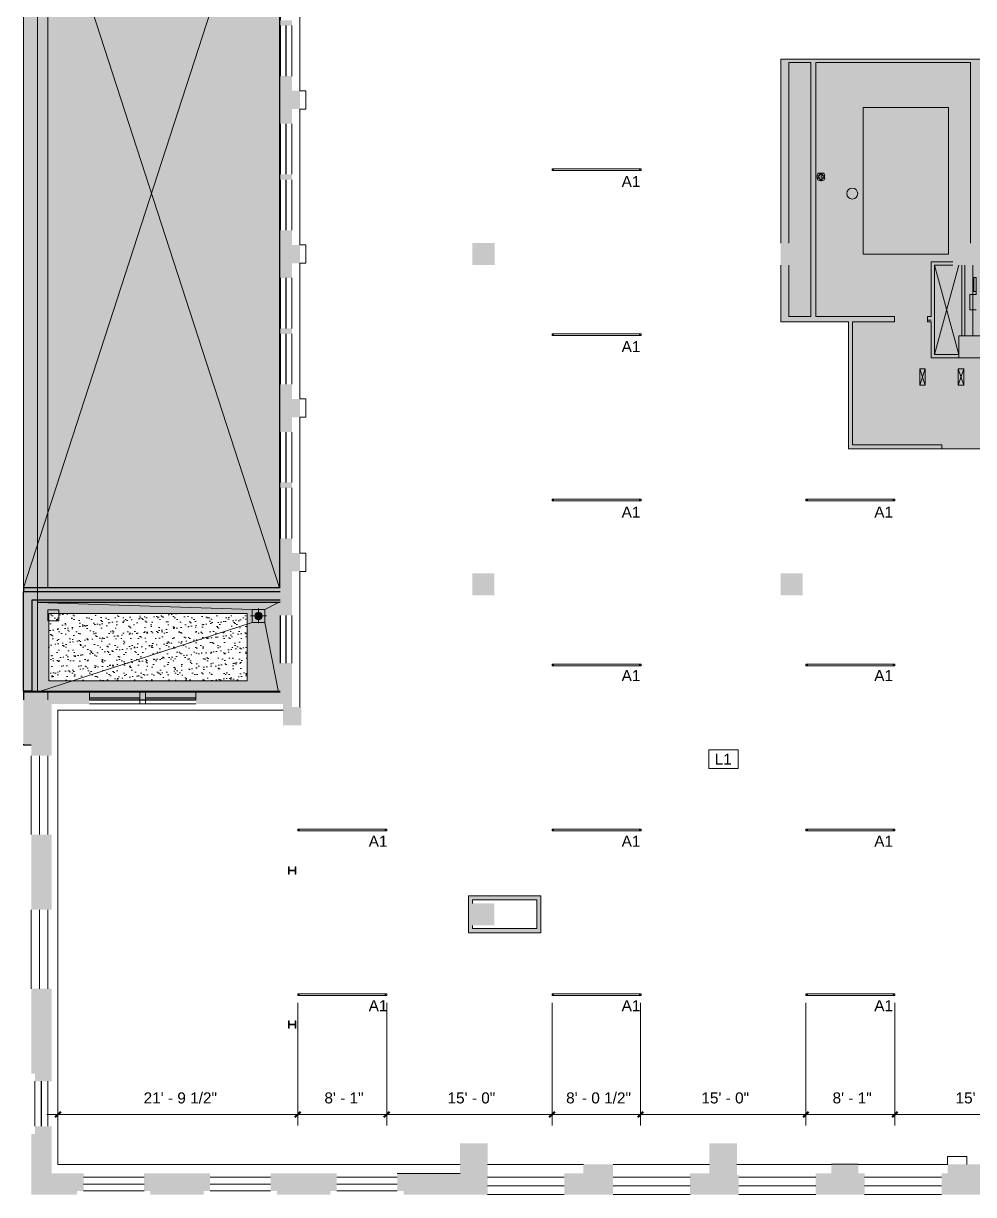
# Model space of a CAD drawing. Header units: inches. Extents: x 3 to 2625, y 0 to 2055.
# Drawn here: x 3 to 1039, y 0 to 1277 of the extents above; entities that cross this region are included whole.
import ezdxf

# ---------------------------------------------------------------- set-up
doc = ezdxf.new("R2010")
doc.units = ezdxf.units.IN
doc.header["$MEASUREMENT"] = 0
for name, pattern in [('IMPORT-CENTER2 _2_', [1.125, 0.75, -0.125, 0.125, -0.125]), ('IMPORT-CENTERS', [1.375, 1, -0.125, 0.125, -0.125]), ('IMPORT-Dash 1_16_', [0.125, 0.0625, -0.0625])]:
    doc.linetypes.add(name, pattern=pattern)
for name, color, linetype, lineweight in [('_800 AVAILABLE', 7, 'Continuous', 9), ('A-ANNO-DIMS', 211, 'Continuous', 9), ('A-ANNO-DIMS-128', 211, 'Continuous', 9), ('A-ANNO-KEYN', 231, 'Continuous', 9), ('A-CLNG', 13, 'Continuous', 13), ('A-DETL', 90, 'Continuous', 9), ('A-DETL-GENF', 92, 'Continuous', 9), ('A-WALL', 113, 'Continuous', 13), ('A-WALL-PATT', 111, 'Continuous', 13), ('A0207 - Terrace Backround_Link_dwg', 8, 'Continuous', 9), ('ARCH-L', 250, 'Continuous', 20), ('B-CL', 7, 'Continuous', 9), ('CORE', 7, 'Continuous', 9), ('E-LITE-EQPM', 33, 'Continuous', 9), ('E-LITE-EQPM-IDEN', 33, 'Continuous', 9), ('FLOR-OTLN', 250, 'Continuous', 20), ('L-AR-wall-existing', 250, 'Continuous', 20), ('L-DT-style-43', 250, 'Continuous', 20), ('L-GR-soil', 250, 'Continuous', 20), ('L-HS-pav-edge', 250, 'Continuous', 20), ('L-HS-railing-guard', 250, 'Continuous', 20), ('L-HS-wall', 10, 'Continuous', 30), ('N-ROOFDRAIN', 7, 'Continuous', 9), ('N-ROOFMAIN', 7, 'Continuous', 9), ('Victor Bldg - 8th Floor_LINK_dwg', 8, 'Continuous', 9), ('WALL-I', 250, 'Continuous', 20), ('WINDOWS', 7, 'Continuous', 9)]:
    doc.layers.add(name, color=color, linetype=linetype, lineweight=lineweight)
doc.styles.add('Arial', font='arial.ttf', dxfattribs={"height": 12})
doc.styles.add('Swis721 Lt BT', font='swissl.ttf', dxfattribs={"height": 12})
doc.dimstyles.new('OTJ_-_3_32__Linear__1_2__Tolerance', dxfattribs={"dimscale": 12, "dimtxt": 12.663781, "dimasz": 0.5, "dimexe": 1, "dimexo": 0.666667, "dimgap": 0.666667, "dimtad": 1, "dimdec": 1, "dimrnd": 0.5, "dimzin": 3, "dimdsep": 46, "dimlunit": 4, "dimtxsty": 'Swis721 Lt BT', "dimblk1": 'OBLIQUE', "dimblk2": 'OBLIQUE', "dimsah": 1, "dimcen": 0.09, "dimdle": 1, "dimazin": 0, "dimtfac": 1, "dimtdec": 4, "dimtix": 1, "dimtmove": 0, "dimatfit": 3, "dimfxl": 1, "dimtvp": 1, "dimfrac": 2, "dimtolj": 1, "dimtzin": 0, "dimarcsym": 2})
pattern_1 = [(37.5, (762.182, -6000), (-0.37796, 11.560943), [0, -9.12, 0, -10.2, -9.75]), (37.5, (762.182, -6000), (-0.37796, 11.560943), [-19.32, 0, -9.75]), (37.5, (762.182, -6000), (-0.37796, 11.560943), [0, -19.32, 0, -9.75]), (7.5, (762.182, -6000), (10.61866, 16.932876), [0, -4.92, 0, -8.22, -3.15]), (7.5, (762.182, -6000), (10.61866, 16.932876), [-13.14, 0, -3.15]), (7.5, (762.182, -6000), (10.61866, 16.932876), [0, -13.14, 0, -3.15]), (327.5, (754.802, -6000), (18.684514, 0.034169), [0, -3, 0, -10.8, -14.1]), (327.5, (754.802, -6000), (18.684514, 0.034169), [-13.8, 0, -14.1]), (327.5, (754.802, -6000), (18.684514, 0.034169), [0, -13.8, 0, -14.1]), (317.5, (754.802, -6000), (18.036465, 5.266324), [0, -1.5, 0, -7.08, -8.1]), (317.5, (754.802, -6000), (18.036465, 5.266324), [-8.58, 0, -8.1]), (317.5, (754.802, -6000), (18.036465, 5.266324), [0, -8.58, 0, -8.1])]

# ---------------------------------------------------------------- blocks, each defined once
blk = doc.blocks.new('Victor Bldg - 8th Floor_LINK_dwg_RDRAIN-7775894-LEVEL 08 RCP')
at = {"layer": 'N-ROOFDRAIN', "linetype": 'IMPORT-CENTERS'}
for p, q in [((-8.6, 0), (8.7, 0)), ((0, 8.2), (0, -7.7))]:
    blk.add_line(p, q, dxfattribs=at)
at = {"layer": 'N-ROOFDRAIN'}
for p, q in [((3, 0), (-3, 0)), ((2.8, 1), (-2.8, 1)), ((2.2, 2), (-2.2, 2)), ((2.8, -1), (-2.8, -1)), ((2.2, -2), (-2.2, -2))]:
    blk.add_line(p, q, dxfattribs=at)
at = {"layer": 'N-ROOFDRAIN', "flags": 128}
blk.add_lwpolyline([(7, 7), (7, -7), (-7, -7), (-7, 7)], close=True, dxfattribs=at)
at = {"layer": 'N-ROOFDRAIN'}
for radius in [4, 3]:
    blk.add_circle((0, 0), radius, dxfattribs=at)
blk = doc.blocks.new('Victor Bldg - 8th Floor_LINK_dwg_A$C12A528CC-7775907-LEVEL 08 RCP')
at = {"layer": 'N-ROOFMAIN', "flags": 128}
blk.add_lwpolyline([(1, 12), (0, 12), (0, 0), (12, 0), (12, 12), (0, 12)], dxfattribs=at)
blk = doc.blocks.new('Victor Bldg - 8th Floor_LINK_dwg-6972240-LEVEL 08 RCP')
at = {"layer": '_800 AVAILABLE'}
for p, q in [((304.9, 1203.6), (304.9, 1351.6)), ((304.9, 1035.5), (304.9, 1183.6)), ((304.9, 867.5), (304.9, 1015.5)), ((304.9, 699.5), (304.9, 847.5)), ((304.9, 531.5), (304.9, 679.5)), ((614, 32.9), (509.5, 32.9)), ((751.3, 32.9), (646.2, 32.9)), ((884.3, 32.9), (781.3, 32.9)), ((1011, 32.9), (913.5, 32.9))]:
    blk.add_line(p, q, dxfattribs=at)
at = {"layer": '_800 AVAILABLE', "flags": 128}
blk.add_lwpolyline([(479.5, 32.9), (41.1, 32.9), (41.1, 528.3), (286.5, 528.3)], dxfattribs=at)
at = {"layer": 'B-CL', "flags": 128}
blk.add_lwpolyline([(1023.2, 912.5), (1023.2, 936.5), (1047.2, 936.5), (1047.2, 912.5)], close=True, dxfattribs=at)
at = {"layer": 'CORE'}
for p, q in [((868.9, 1111.4), (868.9, 1108.1)), ((871.3, 1113.7), (874.6, 1113.7)), ((873.1, 1114), (873.1, 1105)), ((876.9, 1111.4), (876.9, 1108.1)), ((870.2, 1110.7), (871.6, 1110.7)), ((870.2, 1108.7), (871.6, 1108.7)), ((871.3, 1105.7), (874.6, 1105.7)), ((874.3, 1110.7), (875.7, 1110.7)), ((874.3, 1108.7), (875.7, 1108.7)), ((1016.5, 1013.5), (996.6, 1013.5)), ((1026.4, 1013.5), (1026.4, 936.5)), ((1029.9, 1013.5), (1029.9, 936.5)), ((1038.5, 1013.5), (1038.5, 936.5)), ((1038.5, 987.4), (1038.5, 970.8)), ((980.5, 900.5), (986.5, 882.5)), ((1022.5, 900.5), (1028.5, 882.5)), ((988.2, 813), (997.2, 813)), ((281.7, 645.5), (266.8, 637.9)), ((266.8, 623.9), (281.7, 548)), ((30, 548), (30, 539.3)), ((75.5, 539.3), (75.5, 548)), ((191.5, 539.3), (191.5, 548)), ((299.3, 353.9), (293.8, 353.9)), ((293.8, 353.1), (299.3, 353.1)), ((299.3, 185.9), (293.8, 185.9)), ((293.8, 185.1), (299.3, 185.1)), ((411, 23.1), (411, 23.1))]:
    blk.add_line(p, q, dxfattribs=at)
at = {"layer": 'CORE', "linetype": 'IMPORT-CENTER2 _2_'}
blk.add_line((989, 953.5), (993, 953.5), dxfattribs=at)
at = {"layer": 'CORE', "flags": 128}
for points in [[(478.1, 2051.5), (478.1, 2055), (3.5, 2055), (3.5, 548), (3.5, 539.3)], [(475, 2039.5), (19, 2039.5), (19, 548), (252.8, 623.9)], [(283.2, 661.5), (30, 661.5), (30, 1522), (283.2, 1522)], [(1321.5, 1234.5), (1341.5, 1234.5), (1341.5, 1238), (1248, 1238), (1098, 1238), (829, 1238), (829, 1037.5)], [(829, 1013.5), (829, 951.5), (902.8, 951.5), (902.8, 813), (1004.5, 813), (1004.5, 817.6), (907.4, 817.6), (907.4, 951.5), (953, 951.5), (953, 957.5), (867.4, 957.5), (867.4, 1234.5), (1036, 1234.5), (1036, 1037.5)], [(838, 1013.5), (838, 957.5), (862, 957.5), (862, 1234.5), (838, 1234.5), (838, 1037.5)], [(304.9, 1203.6), (311.2, 1203.6), (311.2, 1183.6), (304.9, 1183.6)], [(304.9, 1203.6), (311.2, 1203.6), (311.2, 1183.6), (304.9, 1183.6)], [(304.9, 1035.5), (311.2, 1035.5), (311.2, 1015.5), (304.9, 1015.5)], [(1023.2, 912.5), (993, 912.5), (993, 951.5), (989, 951.5), (989, 957.5), (993, 957.5), (993, 1017.1), (1016.5, 1017.1)], [(1023.2, 1013.5), (996.6, 916), (996.6, 1013.5), (1023.2, 916), (996.6, 916)], [(1042, 964.6), (1035.1, 964.6), (1035.1, 981.3), (1042, 981.3), (1042, 984.6), (1042, 999.9), (1039.5, 999.9), (1039.5, 984.6), (1042, 984.6)], [(986.5, 900.5), (980.5, 882.5), (980.5, 900.5), (986.5, 900.5), (986.5, 882.5), (980.5, 882.5)], [(1028.5, 900.5), (1022.5, 882.5), (1022.5, 900.5), (1028.5, 900.5), (1028.5, 882.5), (1022.5, 882.5)], [(304.9, 867.5), (311.2, 867.5), (311.2, 847.5), (304.9, 847.5)], [(304.9, 699.5), (311.2, 699.5), (311.2, 679.5), (304.9, 679.5)], [(283.2, 645.5), (19, 645.5), (252.8, 637.9)], [(3.5, 548), (75.5, 548), (75.5, 539.3)], [(191.5, 539.3), (191.5, 548), (283.2, 548)], [(3.5, 491.3), (3.5, 490.5), (12, 490.5)], [(293.3, 354.4), (293.3, 357.5), (292.5, 357.5), (292.5, 349.5), (293.3, 349.5), (293.3, 352.6)], [(299.8, 352.6), (299.8, 349.5), (300.5, 349.5), (300.5, 357.5), (299.8, 357.5), (299.8, 354.4)], [(293.3, 186.4), (293.3, 189.5), (292.5, 189.5), (292.5, 181.5), (293.3, 181.5), (293.3, 184.6)], [(299.8, 184.6), (299.8, 181.5), (300.5, 181.5), (300.5, 189.5), (299.8, 189.5), (299.8, 186.4)], [(1011, 32.9), (1011, 41.5), (1032, 41.5), (1032, 32.9)], [(913.5, 33), (913.5, 33.1), (884.3, 33.1), (884.3, 33)], [(411, 23.1), (411, 23.1), (479.5, 23.1)]]:
    blk.add_lwpolyline(points, dxfattribs=at)
blk.add_lwpolyline([(918.8, 1025.5), (1011.8, 1025.5), (1011.8, 1185.5), (918.8, 1185.5)], close=True, dxfattribs=at)
at = {"layer": 'CORE'}
blk.add_circle((907, 1091.5), 6, dxfattribs=at)
for centre, radius, start, end in [((871.3, 1111.4), 2.36, 90, 180), ((872.9, 1109.7), 2.95, 340.5288, 272.4947), ((874.6, 1111.4), 2.36, 0, 90), ((871.3, 1108.1), 2.36, 180, 270), ((872.9, 1109.7), 2.95, 272.4947, 340.5288), ((874.6, 1108.1), 2.36, 270, 360), ((293.8, 354.4), 0.5, 180, 270), ((293.8, 352.6), 0.5, 90, 180), ((299.3, 354.4), 0.5, 270, 0), ((299.3, 352.6), 0.5, 0, 90), ((293.8, 186.4), 0.5, 180, 270), ((293.8, 184.6), 0.5, 90, 180), ((299.3, 186.4), 0.5, 270, 0), ((299.3, 184.6), 0.5, 0, 90)]:
    blk.add_arc(centre, radius, start, end, dxfattribs=at)
at = {"layer": 'WINDOWS'}
for p, q in [((283.2, 1219.6), (283.2, 1274.6)), ((283.2, 1274.6), (283.2, 1219.6)), ((296.2, 1219.6), (296.2, 1274.6)), ((296.2, 1274.6), (296.2, 1219.6)), ((283.2, 1051.6), (283.2, 1106.6)), ((283.2, 1106.6), (283.2, 1051.6)), ((296.2, 1051.6), (296.2, 1106.6)), ((296.2, 1106.6), (296.2, 1051.6)), ((283.2, 883.5), (283.2, 938.5)), ((283.2, 938.5), (283.2, 883.5)), ((296.2, 883.5), (296.2, 938.5)), ((296.2, 938.5), (296.2, 883.5)), ((283.2, 715.5), (283.2, 770.5)), ((283.2, 770.5), (283.2, 715.5)), ((296.2, 715.5), (296.2, 770.5)), ((296.2, 770.5), (296.2, 715.5)), ((283.2, 631.5), (283.2, 579.5)), ((289.6, 631.5), (289.6, 579.5)), ((289.9, 631.5), (289.9, 579.5)), ((296.2, 631.5), (296.2, 579.5)), ((12, 392.5), (12, 478.5)), ((21, 392.5), (21, 478.5)), ((21.2, 392.5), (21.2, 478.5)), ((12, 224.5), (12, 310.5)), ((21, 224.5), (21, 310.5)), ((21.2, 224.5), (21.2, 310.5)), ((16, 74.5), (16, 123.5)), ((23, 74.5), (23, 123.5)), ((23.2, 74.5), (23.2, 123.5)), ((30, 123.5), (30, 74.5)), ((69, 19), (135, 19)), ((207, 19), (273, 19)), ((345, 19), (411, 19)), ((509.5, 19), (593.1, 19)), ((646.2, 19), (730.2, 19)), ((783.2, 19), (867.2, 19)), ((920.4, 19), (1004.4, 19)), ((69, 11.5), (135, 11.5)), ((69, 11.2), (135, 11.2)), ((69, 4), (135, 4)), ((207, 11.5), (273, 11.5)), ((207, 11.2), (273, 11.2)), ((207, 4), (273, 4)), ((345, 11.5), (411, 11.5)), ((345, 11.2), (411, 11.2)), ((345, 4), (411, 4)), ((509.5, 9.6), (593.1, 9.6)), ((509.5, 9.4), (593.1, 9.4)), ((509.5, 0), (593.1, 0)), ((646.2, 9.6), (730.2, 9.6)), ((646.2, 9.4), (730.2, 9.4)), ((646.2, 0), (730.2, 0)), ((783.2, 9.6), (867.2, 9.6)), ((783.2, 9.4), (867.2, 9.4)), ((783.2, 0), (867.2, 0)), ((920.4, 9.6), (1004.4, 9.6)), ((920.4, 9.4), (1004.4, 9.4)), ((920.4, 0), (1004.4, 0))]:
    blk.add_line(p, q, dxfattribs=at)
at = {"layer": 'WINDOWS', "flags": 128}
for points in [[(289.6, 1219.6), (289.6, 1274.6)], [(289.9, 1219.6), (289.9, 1274.6)], [(283.2, 1112.6), (283.2, 1167.6)], [(289.6, 1112.6), (289.6, 1167.6)], [(289.9, 1112.6), (289.9, 1167.6)], [(296.2, 1112.6), (296.2, 1167.6)], [(289.6, 1051.6), (289.6, 1106.6)], [(289.9, 1051.6), (289.9, 1106.6)], [(283.2, 944.5), (283.2, 999.5)], [(289.6, 944.5), (289.6, 999.5)], [(289.9, 944.5), (289.9, 999.5)], [(296.2, 944.5), (296.2, 999.5)], [(289.6, 883.5), (289.6, 938.5)], [(289.9, 883.5), (289.9, 938.5)], [(283.2, 776.5), (283.2, 831.5)], [(289.6, 776.5), (289.6, 831.5)], [(289.9, 776.5), (289.9, 831.5)], [(296.2, 776.5), (296.2, 831.5)], [(289.6, 715.5), (289.6, 770.5)], [(289.9, 715.5), (289.9, 770.5)], [(75.5, 548), (191.5, 548)], [(75.5, 541.6), (130.5, 541.6)], [(75.5, 541.4), (130.5, 541.4)], [(130.5, 535), (130.5, 548), (136.5, 548), (136.5, 535), (130.5, 535), (130.5, 548), (136.5, 548), (136.5, 535)], [(136.5, 541.6), (191.5, 541.6)], [(136.5, 541.4), (191.5, 541.4)], [(75.5, 535), (191.5, 535)]]:
    blk.add_lwpolyline(points, close=True, dxfattribs=at)
for points in [[(30, 478.5), (30, 392.5), (30, 478.5), (30, 392.5)], [(30, 310.5), (30, 224.5), (30, 310.5), (30, 224.5)]]:
    blk.add_lwpolyline(points, dxfattribs=at)
for name, p in [('Victor Bldg - 8th Floor_LINK_dwg_RDRAIN-7775894-LEVEL 08 RCP', (259.8, 630.9)), ('Victor Bldg - 8th Floor_LINK_dwg_A$C12A528CC-7775907-LEVEL 08 RCP', (30, 625.6))]:
    blk.add_blockref(name, p)
blk = doc.blocks.new('A0207 - Terrace Backround_Link_dwg_System Panel - Glazed-4771766-PLAN - LEVEL 08 TERRACE-7775910-LEVEL 08 RCP')
at = {"layer": 'ARCH-L', "flags": 128}
blk.add_lwpolyline([(-23.3, 0.7), (-23.3, 1.8), (23.3, 1.8), (23.3, 0.7)], close=True, dxfattribs=at)
blk = doc.blocks.new('A0207 - Terrace Backround_Link_dwg-7390254-LEVEL 08 RCP')
at = {"layer": 'L-GR-soil'}
h = blk.add_hatch(dxfattribs=at)
h.set_pattern_fill('FP_1', color=256, style=0, pattern_type=2)
h.set_pattern_definition(pattern_1)
h.paths.add_polyline_path([(1003.8, 1979.5), (1225.2, 1979.5), (1225.2, 2009), (1003.8, 2009)], flags=0)
h = blk.add_hatch(dxfattribs=at)
h.set_pattern_fill('FP_1', color=256, style=0, pattern_type=2)
h.set_pattern_definition(pattern_1)
h.paths.add_polyline_path([(1003.8, 1568), (1033.4, 1568), (1033.4, 1895.6), (1172.7, 1895.6), (1172.7, 1931.2), (1003.8, 1931.2), (1003.8, 1592.7)], flags=0)
h = blk.add_hatch(dxfattribs=at)
h.set_pattern_fill('FP_1', color=256, style=0, pattern_type=2)
h.set_pattern_definition(pattern_1)
h.paths.add_polyline_path([(793.2, 560), (1009.4, 560), (1009.4, 633.5), (793.2, 633.5)], flags=0)
at = {"layer": 'WALL-I'}
blk.add_hatch(color=256, dxfattribs=at).paths.add_polyline_path([(796.3, 539.3), (1045.4, 539.3), (1045.4, 548.5), (765.7, 548.5), (765.7, 539.3), (793.2, 539.3)], flags=0)
at = {"layer": 'ARCH-L', "color": 7, "lineweight": 9}
for p, q in [((765.7, 1522), (1044.9, 661.5)), ((765.7, 661.5), (1044.9, 1522))]:
    blk.add_line(p, q, dxfattribs=at)
at = {"layer": 'ARCH-L', "color": 50, "lineweight": 50, "flags": 128}
blk.add_lwpolyline([(1237.2, 2011), (809.7, 2011), (809.7, 1564), (1045.4, 1564)], dxfattribs=at)
at = {"layer": 'FLOR-OTLN', "color": 10, "lineweight": 30}
blk.add_line((765.7, 548.9), (765.7, 548.5), dxfattribs=at)
at = {"layer": 'FLOR-OTLN', "color": 10, "lineweight": 30, "flags": 128}
for points in [[(1240.3, 2055), (765.7, 2055), (765.7, 1522), (1044.9, 1522), (1044.9, 661.5), (765.7, 661.5), (765.7, 657.5)], [(765.7, 491.3), (765.7, 490.5), (774.2, 490.5)]]:
    blk.add_lwpolyline(points, dxfattribs=at)
at = {"layer": 'L-AR-wall-existing'}
blk.add_line((1044.9, 1538), (781.2, 1538), dxfattribs=at)
at = {"layer": 'L-AR-wall-existing', "flags": 128}
for points in [[(1245.7, 2055), (765.7, 2055), (765.7, 548)], [(781.2, 548), (781.2, 2039.5), (1232.7, 2039.5), (1232.7, 2022)], [(1045.4, 1522), (792.2, 1522), (792.2, 661.5), (1045.4, 661.5)]]:
    blk.add_lwpolyline(points, dxfattribs=at)
at = {"layer": 'L-DT-style-43', "linetype": 'IMPORT-Dash 1_16_'}
for p, q in [((1225.2, 1985), (1237.2, 1985)), ((1167.2, 1895.6), (1167.2, 1883.6))]:
    blk.add_line(p, q, dxfattribs=at)
at = {"layer": 'L-DT-style-43', "linetype": 'IMPORT-Dash 1_16_', "flags": 128}
for points in [[(1219.7, 2003.5), (1219.7, 1985), (1009.3, 1985), (1009.3, 2003.5)], [(1027.9, 1573.5), (1027.9, 1901.1), (1167.2, 1901.1), (1167.2, 1925.7), (1009.3, 1925.7), (1009.3, 1573.5)]]:
    blk.add_lwpolyline(points, close=True, dxfattribs=at)
at = {"layer": 'L-HS-pav-edge'}
blk.add_line((1172.7, 1895.6), (1172.7, 1883.6), dxfattribs=at)
at = {"layer": 'L-HS-pav-edge', "flags": 128}
for points in [[(1237.2, 2013), (807.7, 2013), (807.7, 1564), (1045.4, 1564)], [(1003.8, 2009), (811.7, 2009), (811.7, 1568), (1045.4, 1568)], [(1225.2, 2009), (1225.2, 1979.5), (1003.8, 1979.5), (1003.8, 2009), (1225.2, 2009), (1237.2, 2009)], [(1237.2, 1979.5), (1225.2, 1979.5), (1225.2, 2009)]]:
    blk.add_lwpolyline(points, dxfattribs=at)
for points in [[(1033.4, 1568), (1033.4, 1895.6), (1172.7, 1895.6), (1172.7, 1931.2), (1003.8, 1931.2), (1003.8, 1568)], [(1009.4, 633.5), (1009.4, 560), (793.2, 560), (793.2, 633.5)]]:
    blk.add_lwpolyline(points, close=True, dxfattribs=at)
at = {"layer": 'L-HS-railing-guard', "flags": 128}
blk.add_lwpolyline([(1237.2, 2011), (809.7, 2011), (809.7, 1566), (1045.4, 1566)], dxfattribs=at)
at = {"layer": 'L-HS-wall'}
blk.add_line((1045.4, 645.5), (781.2, 645.5), dxfattribs=at)
at = {"layer": 'WALL-I', "color": 10, "lineweight": 30}
for p, q in [((1045.4, 1807.6), (1045.4, 1755.6)), ((1045.4, 1671.6), (1045.4, 1616.6)), ((1045.4, 1610.6), (1045.4, 1555.6)), ((1045.4, 1503.6), (1045.4, 1448.6)), ((1045.4, 1442.6), (1045.4, 1387.6)), ((1045.4, 1335.6), (1045.4, 1280.6)), ((1045.4, 1274.6), (1045.4, 1219.6)), ((1045.4, 1167.6), (1045.4, 1112.6)), ((1045.4, 1106.6), (1045.4, 1051.6)), ((1045.4, 999.5), (1045.4, 944.5)), ((1045.4, 938.5), (1045.4, 883.5)), ((1045.4, 831.5), (1045.4, 776.5)), ((1045.4, 770.5), (1045.4, 715.5)), ((1045.4, 631.5), (1045.4, 579.5)), ((837.7, 539.3), (953.7, 539.3))]:
    blk.add_line(p, q, dxfattribs=at)
at = {"layer": 'WALL-I', "color": 10, "lineweight": 30, "flags": 128}
for points in [[(1045.4, 648.2), (774.9, 648.2), (774.9, 548.9), (765.7, 548.9), (765.7, 657.5), (1045.4, 657.5)], [(1045.4, 548.5), (765.7, 548.5), (765.7, 539.3)]]:
    blk.add_lwpolyline(points, dxfattribs=at)
at = {"rotation": 180}
for p in [(879.8, 2011.7), (927.3, 2011.7), (974.9, 2011.7), (1022.5, 2011.7), (1070, 2011.7), (1117.6, 2011.7), (1165.2, 2011.7), (1212.7, 2011.7)]:
    blk.add_blockref('A0207 - Terrace Backround_Link_dwg_System Panel - Glazed-4771766-PLAN - LEVEL 08 TERRACE-7775910-LEVEL 08 RCP', p, dxfattribs=at)
blk = doc.blocks.new('L-Pendant-Axis-Sculpt-Direct_Indirect - SCDI-F-8-4584194-LEVEL 08 RCP')
at = {"layer": 'A-DETL-GENF'}
for p, q in [((48.5, 0.875), (-48.5, 0.875)), ((-48.5, 0.875), (-48.5, -0.875)), ((-48.5, 0.875), (48.5, 0.875)), ((-48.5, -0.875), (-48.5, 0.875)), ((48.5, -0.875), (48.5, 0.875)), ((48.5, 0.875), (48.5, -0.875)), ((-48.5, -0.875), (48.5, -0.875)), ((48.5, -0.875), (-48.5, -0.875))]:
    blk.add_line(p, q, dxfattribs=at)
for centre in [(-47, 0), (47, 0)]:
    blk.add_circle(centre, 0.25, dxfattribs=at)
blk = doc.blocks.new('DIMBLOCK17-LEVEL 08 RCP')
at = {"layer": 'A-ANNO-DIMS-128'}
for p, q in [((856.4, 209), (856.4, 75.4)), ((856.4, 87.4), (856.4, 209)), ((953.4, 209), (953.4, 75.4)), ((953.4, 87.4), (953.4, 209)), ((844.4, 87.4), (953.4, 87.4))]:
    blk.add_line(p, q, dxfattribs=at)
at = {"layer": 'A-ANNO-DIMS-128', "lineweight": 50}
for p, q in [((856.4, 87.4), (859.4, 90.4)), ((953.4, 87.4), (956.4, 90.4)), ((856.4, 87.4), (853.4, 84.4)), ((953.4, 87.4), (950.4, 84.4))]:
    blk.add_line(p, q, dxfattribs=at)
at = {"layer": 'A-ANNO-DIMS-128', "color": 0, "insert": (885.5, 111.4), "char_height": 12, "width": 46.554, "attachment_point": 1, "line_spacing_factor": 1.005062, "style": 'Swis721 Lt BT'}
blk.add_mtext('8\' - 1"', dxfattribs=at)
blk = doc.blocks.new('_Oblique')
at = {"color": 0, "linetype": 'ByBlock', "lineweight": -2}
blk.add_line((-0.5, -0.5), (0.5, 0.5), dxfattribs=at)
blk = doc.blocks.new('DIMBLOCK18-LEVEL 08 RCP')
at = {"layer": 'A-ANNO-DIMS-128'}
for p, q in [((953.4, 209), (953.4, 75.4)), ((953.4, 87.4), (953.4, 209)), ((1133.5, 209), (1133.5, 75.4)), ((1133.5, 87.4), (1133.5, 209)), ((953.4, 87.4), (1133.5, 87.4))]:
    blk.add_line(p, q, dxfattribs=at)
at = {"layer": 'A-ANNO-DIMS-128', "lineweight": 50}
for p, q in [((953.4, 87.4), (956.4, 90.4)), ((1133.5, 87.4), (1136.5, 90.4)), ((953.4, 87.4), (950.4, 84.4)), ((1133.5, 87.4), (1130.5, 84.4))]:
    blk.add_line(p, q, dxfattribs=at)
at = {"layer": 'A-ANNO-DIMS-128', "color": 0, "insert": (1019.6, 111.4), "char_height": 12, "width": 57.168, "attachment_point": 1, "line_spacing_factor": 1.005062, "style": 'Swis721 Lt BT'}
blk.add_mtext('15\' - 0"', dxfattribs=at)
blk = doc.blocks.new('DIMBLOCK29-LEVEL 08 RCP')
at = {"layer": 'A-ANNO-DIMS-128'}
for p, q in [((302.5, 209), (302.5, 75.4)), ((302.5, 87.4), (302.5, 209)), ((41.1, 83.7), (41.1, 99.4)), ((29.1, 87.4), (302.5, 87.4)), ((41.1, 87.4), (41.1, 83.7))]:
    blk.add_line(p, q, dxfattribs=at)
at = {"layer": 'A-ANNO-DIMS-128', "lineweight": 50}
for p, q in [((41.1, 87.4), (44.1, 90.4)), ((302.5, 87.4), (305.5, 90.4)), ((41.1, 87.4), (38.1, 84.4)), ((302.5, 87.4), (299.5, 84.4))]:
    blk.add_line(p, q, dxfattribs=at)
at = {"layer": 'A-ANNO-DIMS-128', "color": 0, "insert": (134.5, 111.4), "char_height": 12, "width": 89.491, "attachment_point": 1, "line_spacing_factor": 1.005062, "style": 'Swis721 Lt BT'}
blk.add_mtext('21\' - 9 1/2"', dxfattribs=at)
blk = doc.blocks.new('DIMBLOCK30-LEVEL 08 RCP')
at = {"layer": 'A-ANNO-DIMS-128'}
for p, q in [((302.5, 209), (302.5, 75.4)), ((302.5, 87.4), (302.5, 209)), ((399.5, 209), (399.5, 75.4)), ((399.5, 87.4), (399.5, 209)), ((302.5, 87.4), (399.5, 87.4))]:
    blk.add_line(p, q, dxfattribs=at)
at = {"layer": 'A-ANNO-DIMS-128', "lineweight": 50}
for p, q in [((302.5, 87.4), (305.5, 90.4)), ((399.5, 87.4), (402.5, 90.4)), ((302.5, 87.4), (299.5, 84.4)), ((399.5, 87.4), (396.5, 84.4))]:
    blk.add_line(p, q, dxfattribs=at)
at = {"layer": 'A-ANNO-DIMS-128', "color": 0, "insert": (331.6, 111.4), "char_height": 12, "width": 46.554, "attachment_point": 1, "line_spacing_factor": 1.005062, "style": 'Swis721 Lt BT'}
blk.add_mtext('8\' - 1"', dxfattribs=at)
blk = doc.blocks.new('DIMBLOCK31-LEVEL 08 RCP')
at = {"layer": 'A-ANNO-DIMS-128'}
for p, q in [((399.5, 209), (399.5, 75.4)), ((399.5, 87.4), (399.5, 209)), ((579.7, 209), (579.7, 75.4)), ((579.7, 87.4), (579.7, 209)), ((399.5, 87.4), (579.7, 87.4))]:
    blk.add_line(p, q, dxfattribs=at)
at = {"layer": 'A-ANNO-DIMS-128', "lineweight": 50}
for p, q in [((399.5, 87.4), (402.5, 90.4)), ((579.7, 87.4), (582.7, 90.4)), ((399.5, 87.4), (396.5, 84.4)), ((579.7, 87.4), (576.7, 84.4))]:
    blk.add_line(p, q, dxfattribs=at)
at = {"layer": 'A-ANNO-DIMS-128', "color": 0, "insert": (465.8, 111.4), "char_height": 12, "width": 57.168, "attachment_point": 1, "line_spacing_factor": 1.005062, "style": 'Swis721 Lt BT'}
blk.add_mtext('15\' - 0"', dxfattribs=at)
blk = doc.blocks.new('DIMBLOCK32-LEVEL 08 RCP')
at = {"layer": 'A-ANNO-DIMS-128'}
for p, q in [((579.7, 209), (579.7, 75.4)), ((579.7, 87.4), (579.7, 209)), ((676.2, 209), (676.2, 75.4)), ((676.2, 87.4), (676.2, 209)), ((579.7, 87.4), (676.2, 87.4))]:
    blk.add_line(p, q, dxfattribs=at)
at = {"layer": 'A-ANNO-DIMS-128', "lineweight": 50}
for p, q in [((579.7, 87.4), (582.7, 90.4)), ((676.2, 87.4), (679.2, 90.4)), ((579.7, 87.4), (576.7, 84.4)), ((676.2, 87.4), (673.2, 84.4))]:
    blk.add_line(p, q, dxfattribs=at)
at = {"layer": 'A-ANNO-DIMS-128', "color": 0, "insert": (595.1, 111.4), "char_height": 12, "width": 78.877, "attachment_point": 1, "line_spacing_factor": 1.005062, "style": 'Swis721 Lt BT'}
blk.add_mtext('8\' - 0 1/2"', dxfattribs=at)
blk = doc.blocks.new('DIMBLOCK33-LEVEL 08 RCP')
at = {"layer": 'A-ANNO-DIMS-128'}
for p, q in [((676.2, 209), (676.2, 75.4)), ((676.2, 87.4), (676.2, 209)), ((856.4, 209), (856.4, 75.4)), ((856.4, 87.4), (856.4, 209)), ((676.2, 87.4), (868.4, 87.4))]:
    blk.add_line(p, q, dxfattribs=at)
at = {"layer": 'A-ANNO-DIMS-128', "lineweight": 50}
for p, q in [((676.2, 87.4), (679.2, 90.4)), ((856.4, 87.4), (859.4, 90.4)), ((676.2, 87.4), (673.2, 84.4)), ((856.4, 87.4), (853.4, 84.4))]:
    blk.add_line(p, q, dxfattribs=at)
at = {"layer": 'A-ANNO-DIMS-128', "color": 0, "insert": (742.5, 111.4), "char_height": 12, "width": 57.168, "attachment_point": 1, "line_spacing_factor": 1.005062, "style": 'Swis721 Lt BT'}
blk.add_mtext('15\' - 0"', dxfattribs=at)
blk = doc.blocks.new('Keynote Tag - Keynote Number - Boxed-135510-LEVEL 08 RCP')
at = {"layer": 'A-ANNO-KEYN'}
for p, q in [((-0.125, -0.0792), (-0.125, 0.0781)), ((-0.125, 0.0781), (0.125, 0.0781)), ((0.125, 0.0781), (0.125, -0.0792)), ((-0.125, -0.0792), (0.125, -0.0792))]:
    blk.add_line(p, q, dxfattribs=at)

msp = doc.modelspace()

# ---------------------------------------------------------------- hatches: boundary and pattern name
at = {"layer": 'A-DETL-GENF'}
h = msp.add_hatch(color=7, dxfattribs=at)
h.paths.add_polyline_path([(306.53, 0), (338, 0), (338, 4), (345, 4), (345, 23.12), (273, 23.12), (273, 4), (280, 4), (280, 0), (286.53, 0)], flags=0)
h.paths.add_polyline_path([(509.5, 0), (509.5, 56), (479.5, 56), (479.5, 23.06), (411, 23.06), (411, 4), (418, 4), (418, 0), (500.76, 0)], flags=0)
h.paths.add_polyline_path([(920.37, 0), (920.37, 23.12), (913.5, 23.12), (913.5, 32.99), (884.25, 32.99), (884.25, 23.12), (867.25, 23.12), (867.25, 0), (913.95, 0)], flags=0)
h.paths.add_polyline_path([(1004.38, 0), (1050, 0), (1050, 14.5), (1079, 14.5), (1079, 11.5), (1143, 11.5), (1143, 27.5), (1093, 27.5), (1093, 41.5), (1069, 41.5), (1069, 32.86), (1011, 32.86), (1011, 23.12), (1004.38, 23.12), (1004.38, 19)], flags=0)
h.paths.add_polyline_path([(142, 0), (200, 0), (200, 4), (207, 4), (207, 23.12), (135, 23.12), (135, 4), (142, 4)], flags=0)
h.paths.add_polyline_path([(783.25, 0), (783.25, 21.5), (781.25, 21.5), (781.25, 56), (751.25, 56), (751.25, 23.12), (730.25, 23.12), (730.25, 0), (781.25, 0)], flags=0)
h.paths.add_polyline_path([(593.12, 0), (646.25, 0), (646.25, 33.12), (614, 33.12), (614, 23.12), (593.12, 23.12), (593.12, 19)], flags=0)
h.paths.add_polyline_path([(62, 0), (62, 4), (69, 4), (69, 23.12), (34.12, 23.12), (34.12, 74.5), (16, 74.5), (16, 66), (12, 66), (12, 0), (34.12, 0)], flags=0)
h.paths.add_polyline_path([(2103, 3.5), (2103, 19.5), (2059, 19.5), (2059, 27.5), (1979, 27.5), (1979, 11.5), (2043, 11.5), (2043, 3.5), (2061.96, 3.5)], flags=0)
h.paths.add_polyline_path([(2155, 3.5), (2215, 3.5), (2215, 19.5), (2203, 19.5), (2203, 41.5), (2179, 41.5), (2179, 19.5), (2155, 19.5)], flags=0)
h.paths.add_polyline_path([(2535, 3.5), (2535, 63.5), (2519, 63.5), (2519, 41.5), (2497, 41.5), (2497, 19.5), (2475, 19.5), (2475, 3.5), (2519, 3.5)], flags=0)
h.paths.add_polyline_path([(2395.67, 3.5), (2423, 3.5), (2423, 19.5), (2363, 19.5), (2363, 3.5), (2382.25, 3.5)], flags=0)
h.paths.add_polyline_path([(2261.33, 7.5), (2267.33, 7.5), (2267.33, 19.5), (2261.33, 19.5)], flags=0)
h.paths.add_polyline_path([(2316.67, 7.5), (2316.67, 19.5), (2310.67, 19.5), (2310.67, 7.5)], flags=0)
h.paths.add_polyline_path([(1843, 11.5), (1863, 11.5), (1863, 27.5), (1843, 27.5), (1843, 41.5), (1819, 41.5), (1819, 27.5), (1799, 27.5), (1799, 11.5), (1819, 11.5)], flags=0)
h.paths.add_polyline_path([(1630.5, 11.5), (1683, 11.5), (1683, 27.5), (1619, 27.5), (1619, 11.5)], flags=0)
h.paths.add_polyline_path([(1323, 11.5), (1323, 27.5), (1259, 27.5), (1259, 11.5), (1314.28, 11.5)], flags=0)
h.paths.add_polyline_path([(1503, 11.5), (1503, 27.5), (1483, 27.5), (1483, 41.5), (1459, 41.5), (1459, 27.5), (1439, 27.5), (1439, 11.5), (1491.5, 11.5)], flags=0)
h.paths.add_polyline_path([(1204, 15.5), (1204, 27.5), (1198, 27.5), (1198, 15.5)], flags=0)
h.paths.add_polyline_path([(1564, 15.5), (1564, 27.5), (1558, 27.5), (1558, 15.5)], flags=0)
h.paths.add_polyline_path([(1384, 15.5), (1384, 27.5), (1378, 27.5), (1378, 15.5)], flags=0)
h.paths.add_polyline_path([(1918, 15.5), (1924, 15.5), (1924, 27.5), (1918, 27.5)], flags=0)
h.paths.add_polyline_path([(1738, 15.5), (1744, 15.5), (1744, 27.5), (1738, 27.5)], flags=0)
h.paths.add_polyline_path([(2531, 115.5), (2535, 115.5), (2535, 175.5), (2519, 175.5), (2519, 115.5)], flags=0)
h.paths.add_polyline_path([(16, 123.5), (34.12, 123.5), (34.12, 224.5), (12, 224.5), (12, 132), (16, 132)], flags=0)
h.paths.add_polyline_path([(2519, 220.5), (2531, 220.5), (2531, 226.5), (2519, 226.5)], flags=0)
h.paths.add_polyline_path([(2531, 268.5), (2531, 274.5), (2519, 274.5), (2519, 268.5)], flags=0)
h.paths.add_polyline_path([(1813, 293.5), (1813, 317.5), (1789, 317.5), (1789, 293.5)], flags=0)
h.paths.add_polyline_path([(493, 293.5), (517, 293.5), (517, 317.5), (493, 317.5)], flags=0)
h.paths.add_polyline_path([(2149, 293.5), (2173, 293.5), (2173, 317.5), (2149, 317.5)], flags=0)
h.paths.add_polyline_path([(34.12, 310.5), (34.12, 392.5), (12, 392.5), (12, 310.5), (30, 310.5)], flags=0)
h.paths.add_polyline_path([(2535, 319.5), (2535, 379.5), (2519, 379.5), (2519, 365.5), (2497, 365.5), (2497, 341.5), (2519, 341.5), (2519, 319.5)], flags=0)
h.paths.add_polyline_path([(2535, 431.5), (2535, 491.5), (2527, 491.5), (2527, 551.5), (2511, 551.5), (2511, 475.5), (2519, 475.5), (2519, 431.5)], flags=0)
h.paths.add_polyline_path([(31, 478.5), (34.12, 478.5), (34.12, 534.98), (75.5, 534.98), (75.5, 539.25), (3.5, 539.25), (3.5, 491.25), (12, 491.25), (12, 478.5), (30, 478.5)], flags=0)
h.paths.add_polyline_path([(296.25, 511.5), (306.53, 511.5), (306.53, 531.5), (296.25, 531.5), (296.25, 579.5), (283.25, 579.5), (283.25, 539.25), (191.5, 539.25), (191.5, 534.98), (286.53, 534.98), (286.53, 511.5)], flags=0)
h.paths.add_polyline_path([(2511, 603.5), (2527, 603.5), (2527, 667.5), (2511, 667.5), (2511, 647.5), (2497, 647.5), (2497, 623.5), (2511, 623.5)], flags=0)
h.paths.add_polyline_path([(286.53, 631.5), (296.25, 631.5), (296.25, 679.5), (304.93, 679.5), (304.93, 699.5), (296.25, 699.5), (296.25, 715.5), (283.25, 715.5), (283.25, 631.5)], flags=0)
h.paths.add_polyline_path([(853, 653.5), (853, 677.5), (829, 677.5), (829, 653.5)], flags=0)
h.paths.add_polyline_path([(517, 653.5), (517, 677.5), (493, 677.5), (493, 653.5)], flags=0)
h.paths.add_polyline_path([(1429, 653.5), (1453, 653.5), (1453, 677.5), (1429, 677.5)], flags=0)
h.paths.add_polyline_path([(2149, 653.5), (2173, 653.5), (2173, 677.5), (2149, 677.5), (2149, 670.26)], flags=0)
h.paths.add_polyline_path([(1069, 653.5), (1093, 653.5), (1093, 677.5), (1069, 677.5)], flags=0)
h.paths.add_polyline_path([(1789, 653.5), (1813, 653.5), (1813, 677.5), (1789, 677.5)], flags=0)
h.paths.add_polyline_path([(2523, 722.5), (2523, 728.5), (2511, 728.5), (2511, 722.5)], flags=0)
h.paths.add_polyline_path([(283.25, 770.5), (296.25, 770.5), (296.25, 776.5), (283.25, 776.5)], flags=0)
h.paths.add_polyline_path([(2511, 783.5), (2527, 783.5), (2527, 847.5), (2511, 847.5), (2511, 813)], flags=0)
h.paths.add_polyline_path([(283.25, 831.5), (296.25, 831.5), (296.25, 847.5), (304.93, 847.5), (304.93, 867.5), (296.25, 867.5), (296.25, 883.5), (283.25, 883.5), (283.25, 843.2)], flags=0)
h.paths.add_polyline_path([(2511, 902.5), (2523, 902.5), (2523, 908.5), (2511, 908.5)], flags=0)
h.paths.add_polyline_path([(283.25, 938.5), (296.25, 938.5), (296.25, 944.5), (283.25, 944.5)], flags=0)
h.paths.add_polyline_path([(2527, 963.25), (2527, 1027.5), (2511, 1027.5), (2511, 1007.5), (2497, 1007.5), (2497, 983.5), (2511, 983.5), (2511, 963.25), (2523, 963.25)], flags=0)
h.paths.add_polyline_path([(283.25, 999.5), (296.25, 999.5), (296.25, 1015.5), (304.93, 1015.5), (304.93, 1035.5), (296.25, 1035.5), (296.25, 1051.56), (283.25, 1051.56), (283.25, 1015.5)], flags=0)
h.paths.add_polyline_path([(829, 1013.5), (853, 1013.5), (853, 1037.5), (829, 1037.5), (829, 1015.5)], flags=0)
h.paths.add_polyline_path([(1040.5, 1013.5), (1040.5, 1037.5), (1016.5, 1037.5), (1016.5, 1013.5)], flags=0)
h.paths.add_polyline_path([(2173, 1013.5), (2173, 1037.5), (2149, 1037.5), (2149, 1013.5)], flags=0)
h.paths.add_polyline_path([(493, 1013.5), (517.25, 1013.5), (517.25, 1037.5), (493, 1037.5), (493, 1027.5)], flags=0)
h.paths.add_polyline_path([(2523, 1082.5), (2523, 1088.5), (2511, 1088.5), (2511, 1082.5)], flags=0)
h.paths.add_polyline_path([(296.25, 1106.56), (296.25, 1112.56), (283.25, 1112.56), (283.25, 1106.56)], flags=0)
h.paths.add_polyline_path([(2527, 1143.5), (2527, 1207.5), (2511, 1207.5), (2511, 1143.5)], flags=0)
h.paths.add_polyline_path([(283.25, 1167.56), (296.25, 1167.56), (296.25, 1183.56), (304.93, 1183.56), (304.93, 1203.56), (296.25, 1203.56), (296.25, 1219.56), (283.25, 1219.56), (283.25, 1183.56)], flags=0)
h.paths.add_polyline_path([(2523, 1262.5), (2523, 1268.5), (2511, 1268.5), (2511, 1262.5)], flags=0)
h.paths.add_polyline_path([(296.25, 1274.56), (296.25, 1280.56), (283.25, 1280.56), (283.25, 1274.56)], flags=0)
h.paths.add_polyline_path([(2511, 1323.5), (2527, 1323.5), (2527, 1387.5), (2511, 1387.5), (2511, 1367.5), (2497, 1367.5), (2497, 1343.5), (2511, 1343.5)], flags=0)
h.paths.add_polyline_path([(289.3, 1335.56), (296.25, 1335.56), (296.25, 1351.56), (304.93, 1351.56), (304.93, 1371.56), (296.25, 1371.56), (296.25, 1387.56), (283.25, 1387.56), (283.25, 1335.56)], flags=0)
h.paths.add_polyline_path([(2149, 1373.5), (2173, 1373.5), (2173, 1397.5), (2149, 1397.5), (2149, 1386.49)], flags=0)
h.paths.add_polyline_path([(1429, 1373.5), (1453, 1373.5), (1453, 1397.5), (1429, 1397.5)], flags=0)
h.paths.add_polyline_path([(1789, 1373.5), (1813, 1373.5), (1813, 1397.5), (1789, 1397.5)], flags=0)
h.paths.add_polyline_path([(853, 1373.5), (853, 1397.5), (829, 1397.5), (829, 1373.5)], flags=0)
h.paths.add_polyline_path([(1069, 1373.5), (1093, 1373.5), (1093, 1397.5), (1069, 1397.5)], flags=0)
h.paths.add_polyline_path([(493, 1373.5), (517, 1373.5), (517, 1397.5), (493, 1397.5)], flags=0)
h.paths.add_polyline_path([(2511, 1442.5), (2523, 1442.5), (2523, 1448.5), (2511, 1448.5)], flags=0)
h.paths.add_polyline_path([(283.25, 1442.56), (296.25, 1442.56), (296.25, 1448.56), (283.25, 1448.56)], flags=0)
h.paths.add_polyline_path([(2511, 1503.5), (2527, 1503.5), (2527, 1567.5), (2511, 1567.5)], flags=0)
h.paths.add_polyline_path([(289.3, 1503.56), (296.25, 1503.56), (296.25, 1519.56), (304.93, 1519.56), (304.93, 1539.56), (296.25, 1539.56), (296.25, 1555.56), (283.25, 1555.56), (283.25, 1503.56)], flags=0)
h.paths.add_polyline_path([(283.25, 1610.56), (296.25, 1610.56), (296.25, 1616.56), (283.25, 1616.56)], flags=0)
h.paths.add_polyline_path([(2511, 1622.5), (2523, 1622.5), (2523, 1628.5), (2511, 1628.5)], flags=0)
h.paths.add_polyline_path([(288.93, 1671.56), (296.25, 1671.56), (296.25, 1687.56), (304.93, 1687.56), (304.93, 1707.56), (296.25, 1707.56), (296.25, 1755.56), (283.25, 1755.56), (283.25, 1671.56)], flags=0)
h.paths.add_polyline_path([(2527, 1683.5), (2527, 1747.5), (2511, 1747.5), (2511, 1727.5), (2497, 1727.5), (2497, 1703.5), (2511, 1703.5), (2511, 1683.5), (2522.67, 1683.5)], flags=0)
h.paths.add_polyline_path([(1789, 1733.5), (1813, 1733.5), (1813, 1757.25), (1789, 1757.25)], flags=0)
h.paths.add_polyline_path([(1093, 1733.5), (1093, 1757.5), (1069, 1757.5), (1069, 1733.5)], flags=0)
h.paths.add_polyline_path([(829, 1733.5), (853, 1733.5), (853, 1757.5), (829, 1757.5)], flags=0)
h.paths.add_polyline_path([(1448.18, 1733.5), (1453.1, 1733.5), (1453.1, 1757.5), (1429, 1757.5), (1429, 1733.5), (1433, 1733.5)], flags=0)
h.paths.add_polyline_path([(517, 1733.5), (517, 1757.5), (493, 1757.5), (493, 1733.5)], flags=0)
h.paths.add_polyline_path([(2149, 1733.5), (2173, 1733.5), (2173, 1757.5), (2149, 1757.5)], flags=0)
h.paths.add_polyline_path([(2523, 1802.5), (2523, 1808.5), (2511, 1808.5), (2511, 1802.5)], flags=0)
h.paths.add_polyline_path([(296.25, 1807.56), (296.25, 1855.56), (304.93, 1855.56), (304.93, 1870.56), (359, 1870.56), (359, 1883.56), (283.25, 1883.56), (283.25, 1807.56)], flags=0)
h.paths.add_polyline_path([(2511, 1863.5), (2527, 1863.5), (2527, 1927.5), (2511, 1927.5)], flags=0)
h.paths.add_polyline_path([(488, 1870.56), (488, 1927.5), (475, 1927.5), (475, 1883.56), (411, 1883.56), (411, 1870.56), (475, 1870.56)], flags=0)
h.paths.add_polyline_path([(2527, 1979.5), (2527, 2043.5), (2523, 2043.5), (2523, 2051.5), (2459, 2051.5), (2459, 2035.5), (2497, 2035.5), (2497, 2021.5), (2511, 2021.5), (2511, 1979.5)], flags=0)
h.paths.add_polyline_path([(475, 1979.5), (488, 1979.5), (488, 2021.5), (517, 2021.5), (517, 2035.5), (543, 2035.5), (543, 2051.5), (475, 2051.5), (475, 2021.5)], flags=0)
h.paths.add_polyline_path([(2137.13, 2021.5), (2143.34, 2021.5), (2143.34, 2035.5), (2163, 2035.5), (2163, 2051.5), (2099, 2051.5), (2099, 2035.5), (2119.34, 2035.5), (2119.34, 2021.5)], flags=0)
h.paths.add_polyline_path([(1759, 2021.5), (1783, 2021.5), (1783, 2035.5), (1803, 2035.5), (1803, 2051.5), (1739, 2051.5), (1739, 2035.5), (1759, 2035.5)], flags=0)
h.paths.add_polyline_path([(1399, 2021.5), (1423, 2021.5), (1423, 2035.5), (1443, 2035.5), (1443, 2051.5), (1379, 2051.5), (1379, 2035.5), (1399, 2035.5)], flags=0)
h.paths.add_polyline_path([(1063, 2021.5), (1063, 2035.5), (1083, 2035.5), (1083, 2051.5), (1019, 2051.5), (1019, 2035.5), (1039, 2035.5), (1039, 2021.5), (1045.5, 2021.5)], flags=0)
h.paths.add_polyline_path([(679, 2021.5), (703, 2021.5), (703, 2035.5), (723, 2035.5), (723, 2051.5), (659, 2051.5), (659, 2035.5), (679, 2035.5)], flags=0)
h.paths.add_polyline_path([(1138, 2035.5), (1144, 2035.5), (1144, 2047.5), (1138, 2047.5)], flags=0)
h.paths.add_polyline_path([(1263, 2035.5), (1263, 2051.5), (1199, 2051.5), (1199, 2035.5), (1230.52, 2035.5)], flags=0)
h.paths.add_polyline_path([(1318, 2035.5), (1324, 2035.5), (1324, 2047.5), (1318, 2047.5)], flags=0)
h.paths.add_polyline_path([(2404, 2035.5), (2404, 2047.5), (2398, 2047.5), (2398, 2035.5)], flags=0)
h.paths.add_polyline_path([(856.38, 2035.5), (903, 2035.5), (903, 2051.5), (839, 2051.5), (839, 2035.5)], flags=0)
h.paths.add_polyline_path([(604, 2035.5), (604, 2047.5), (598, 2047.5), (598, 2035.5)], flags=0)
h.paths.add_polyline_path([(958, 2035.5), (964, 2035.5), (964, 2047.5), (958, 2047.5)], flags=0)
h.paths.add_polyline_path([(1559, 2035.5), (1623, 2035.5), (1623, 2051.5), (1559, 2051.5)], flags=0)
h.paths.add_polyline_path([(2218, 2035.5), (2224, 2035.5), (2224, 2047.5), (2218, 2047.5)], flags=0)
h.paths.add_polyline_path([(784, 2035.5), (784, 2047.5), (778, 2047.5), (778, 2035.5)], flags=0)
h.paths.add_polyline_path([(2279, 2035.5), (2343, 2035.5), (2343, 2051.5), (2279, 2051.5)], flags=0)
h.paths.add_polyline_path([(1498, 2035.5), (1504, 2035.5), (1504, 2047.5), (1498, 2047.5)], flags=0)
h.paths.add_polyline_path([(2038, 2035.5), (2044, 2035.5), (2044, 2047.5), (2038, 2047.5)], flags=0)
h.paths.add_polyline_path([(1983, 2035.5), (1983, 2051.5), (1919, 2051.5), (1919, 2035.5), (1964.96, 2035.5)], flags=0)
h.paths.add_polyline_path([(1678, 2035.5), (1684, 2035.5), (1684, 2047.5), (1678, 2047.5)], flags=0)
h.paths.add_polyline_path([(1864, 2035.5), (1864, 2047.5), (1858, 2047.5), (1858, 2035.5)], flags=0)
h = msp.add_hatch(color=9, dxfattribs=at)
h.paths.add_polyline_path([(283.25, 548.5), (283.25, 1522), (3.5, 1522), (3.5, 548.5), (247.25, 548.5)], flags=0)
h.paths.add_polyline_path([(31, 559.98), (31, 633.5), (247.25, 633.5), (247.25, 559.98), (232.89, 559.98)], flags=0)
h.paths.add_polyline_path([(1410.67, 813), (1491.5, 813), (1491.5, 1153.5), (1491.69, 1153.5), (1491.69, 1238), (829, 1238), (829, 1037.5), (853, 1037.5), (853, 1013.5), (829, 1013.5), (829, 951.5), (902.81, 951.5), (902.81, 813.06), (1321.5, 813.06), (1321.5, 1008.5), (1381.5, 1008.5), (1381.5, 813)], flags=0)
h.paths.add_polyline_path([(1825.13, 813), (1986, 813), (1986, 1238), (1880.43, 1238), (1880.43, 1193.37), (1876.13, 1193.37), (1876.13, 1157.5), (1825.13, 1157.5), (1825.13, 1146.5), (1773.13, 1146.5), (1773.13, 1237.94), (1630.5, 1237.94), (1630.5, 813), (1819, 813)], flags=0)
h.paths.add_polyline_path([(1016.5, 1013.5), (1016.5, 1037.5), (1040.5, 1037.5), (1040.5, 1013.5)], flags=0)
at = {"layer": 'A-WALL-PATT', "lineweight": 9}
for points in [[(488.5, 321.24), (563.18, 321.24), (563.18, 325.74), (488.5, 325.74)], [(493, 285.53), (493, 321.24), (488.5, 321.24), (488.5, 285.53)], [(567.68, 290.03), (567.68, 325.74), (563.18, 325.74), (563.18, 290.03)], [(563.18, 285.53), (567.68, 285.53), (567.68, 290.03), (493, 290.03), (493, 285.53)]]:
    msp.add_hatch(color=7, dxfattribs=at).paths.add_polyline_path(points, flags=0)

# ---------------------------------------------------------------- linework, layer by layer
at = {"layer": 'A-CLNG'}
for p, q in [((296.25, 1274.56), (296.25, 1219.56)), ((829, 1037.5), (829, 1238.06)), ((829, 1238.06), (1491.5, 1238.06)), ((296.25, 1167.56), (296.25, 1112.56)), ((296.25, 1106.56), (296.25, 1051.56)), ((829, 951.5), (829, 1013.5)), ((296.25, 999.5), (296.25, 944.5)), ((902.81, 951.5), (829, 951.5)), ((902.81, 813.06), (902.81, 951.5)), ((296.25, 938.5), (296.25, 883.5)), ((296.25, 831.5), (296.25, 776.5)), ((1491.5, 813.06), (902.81, 813.06)), ((296.25, 770.5), (296.25, 715.5)), ((296.25, 631.5), (296.25, 579.5)), ((191.5, 534.98), (75.5, 534.98)), ((30, 478.5), (30, 392.5)), ((30, 310.5), (30, 224.5)), ((30, 123.5), (30, 74.5)), ((69, 19), (135, 19)), ((207, 19), (273, 19)), ((345, 19), (411, 19)), ((509.5, 19), (593.12, 19)), ((646.25, 19), (730.25, 19)), ((783.25, 19), (867.25, 19)), ((920.37, 19), (1004.38, 19))]:
    msp.add_line(p, q, dxfattribs=at)
at = {"layer": 'A-DETL'}
for p, q in [((1491.69, 1238), (829, 1238)), ((829, 1238), (829, 1037.5)), ((829, 1013.5), (829, 951.5)), ((829, 951.5), (902.81, 951.5)), ((902.81, 951.5), (902.81, 813.06)), ((902.81, 813.06), (1312.5, 813.06))]:
    msp.add_line(p, q, dxfattribs=at)
at = {"layer": 'A-WALL', "color": 8, "lineweight": 20}
for p, q in [((488.5, 285.53), (488.5, 325.74)), ((488.5, 325.74), (567.68, 325.74)), ((493, 321.24), (493, 317.5)), ((563.18, 321.24), (493, 321.24)), ((563.18, 290.03), (563.18, 321.24)), ((567.68, 325.74), (567.68, 285.53)), ((567.68, 285.53), (488.5, 285.53)), ((493, 293.5), (493, 290.03)), ((493, 290.03), (563.18, 290.03))]:
    msp.add_line(p, q, dxfattribs=at)

# ---------------------------------------------------------------- block references
at = {"layer": 'A-ANNO-KEYN', "xscale": 127.9999999999999, "yscale": 127.9999999999999, "zscale": 127.9999999999999}
msp.add_blockref('Keynote Tag - Keynote Number - Boxed-135510-LEVEL 08 RCP', (766.6, 474.85), dxfattribs=at)
at = {"layer": 'A0207 - Terrace Backround_Link_dwg', "color": 250, "lineweight": 20}
msp.add_blockref('A0207 - Terrace Backround_Link_dwg-7390254-LEVEL 08 RCP', (-762.18, 0), dxfattribs=at)
at = {"layer": 'E-LITE-EQPM', "rotation": 180}
for p in [(628.23, 1117.61), (628.23, 937.66), (628.23, 757.37), (904.88, 757.37), (628.23, 577.45), (904.88, 577.45), (351.01, 397.63), (628.23, 397.63), (904.88, 397.63), (351.01, 217.88), (628.23, 217.88), (904.88, 217.88)]:
    msp.add_blockref('L-Pendant-Axis-Sculpt-Direct_Indirect - SCDI-F-8-4584194-LEVEL 08 RCP', p, dxfattribs=at)
at = {"layer": 'Victor Bldg - 8th Floor_LINK_dwg', "color": 7}
msp.add_blockref('Victor Bldg - 8th Floor_LINK_dwg-6972240-LEVEL 08 RCP', (0, 0), dxfattribs=at)

# ---------------------------------------------------------------- texts
at = {"layer": 'A-ANNO-KEYN', "insert": (757.06, 480.78), "char_height": 12, "width": 22.624, "attachment_point": 1, "style": 'Arial'}
msp.add_mtext('L1', dxfattribs=at)
at = {"layer": 'E-LITE-EQPM-IDEN', "char_height": 12, "width": 25.048, "attachment_point": 1, "style": 'Arial'}
for insert in [(655.59, 1110.67), (655.59, 930.62), (655.59, 750.14), (930.98, 750.14), (655.59, 571.91), (930.98, 571.91), (379.87, 391.31), (655.59, 391.31), (930.98, 391.31), (379.87, 211.98), (655.59, 211.98), (930.98, 211.98)]:
    msp.add_mtext('A1', dxfattribs=dict(at, insert=insert))

# ---------------------------------------------------------------- dimensions: what is measured, and where the dimension line sits
at = {"layer": 'A-ANNO-DIMS'}
for base, p1, p2, override, picture, middle in [((302.5124, 87.4181), (41.0615, 91.6607), (302.5124, 217.0037), {"dimpost": '<>', "dimfxl": 289.943883}, 'DIMBLOCK29-LEVEL 08 RCP', (171.7869, 102.2735)), ((399.51, 87.42), (302.51, 217), (399.51, 217), {"dimpost": '<>', "dimfxl": 97}, 'DIMBLOCK30-LEVEL 08 RCP', (351.01, 101.59)), ((579.73, 87.42), (399.51, 217), (579.73, 217), {"dimpost": '<>', "dimfxl": 180.220827}, 'DIMBLOCK31-LEVEL 08 RCP', (489.62, 101.59)), ((676.23, 87.42), (579.73, 217), (676.23, 217), {"dimpost": '<>', "dimfxl": 96.5}, 'DIMBLOCK32-LEVEL 08 RCP', (627.98, 102.27)), ((856.3785, 87.4181), (676.2332, 217.0037), (856.3785, 217.0037), {"dimpost": '<>', "dimfxl": 180.145253}, 'DIMBLOCK33-LEVEL 08 RCP', (766.3059, 101.5851)), ((953.38, 87.42), (856.38, 217), (953.38, 217), {"dimpost": '<>', "dimfxl": 97}, 'DIMBLOCK17-LEVEL 08 RCP', (904.88, 101.59)), ((1133.52, 87.42), (953.38, 217), (1133.52, 217), {"dimpost": '<>', "dimfxl": 180.145253}, 'DIMBLOCK18-LEVEL 08 RCP', (1043.45, 101.59))]:
    dim = msp.add_linear_dim(base=base, p1=p1, p2=p2, dimstyle='OTJ_-_3_32__Linear__1_2__Tolerance', override=override, dxfattribs=at)
    dim.commit()
    dim.dimension.update_dxf_attribs({"geometry": picture, "text_midpoint": middle})

doc.saveas('drawing.dxf')
